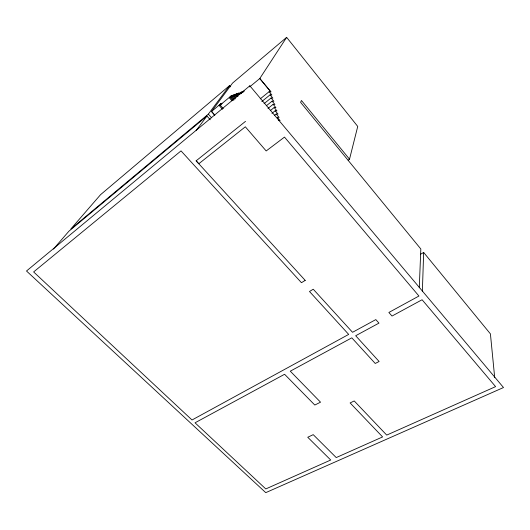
<?xml version="1.0" encoding="UTF-8"?>
<svg xmlns="http://www.w3.org/2000/svg" width="530" height="530" viewBox="0 0 530 530"><rect width="100%" height="100%" fill="white"/><g stroke="black" fill="none" stroke-linecap="round" stroke-linejoin="round"><path stroke-width="0.79" d="M422.364 291.593L423.662 252.452L420.82 254.102M419.276 287.777L420.827 248.987L300.596 102.343L301.457 100.488L349.522 159.205L348.157 160.139M349.515 159.199L357.737 126.438L286.644 37.352L232.511 83.124L211.53 111.492L214.756 115.176L211.53 111.492L221.076 103.516L219.201 105.51L222.448 109.253M286.644 37.352L259.779 78.526L249.663 86.9M196.186 130.493L206.952 116.017L210.238 119.747M229.556 85.615L100.561 194.682L70.841 228.98L208.343 114.142L229.556 85.615L230.63 86.874M53.411 249.1L68.92 231.199L206.952 116.017M241.104 93.518L243.084 91.385L240.064 93.896L242.038 91.776L239.043 94.267L241.004 92.16L237.023 95.002L238.056 96.208M243.157 92.048L244.138 90.994L242.925 92.001M237.109 96.626L236.035 95.367L237.977 93.287L235.055 95.718L236.122 96.977M237.023 95.002L238.97 92.916L236.035 95.367M234.28 99.236L232.173 96.771L234.081 94.731L231.232 97.116L233.856 100.177M235.24 98.905L233.12 96.427L235.042 94.38L232.173 96.771M235.678 97.944L234.081 96.076L236.009 94.015L233.12 96.427M235.055 95.718L236.983 93.651L234.081 96.076M231.981 100.819L229.384 97.785L231.272 95.778L220.175 105.033L223.276 108.61M232.915 100.501L230.305 97.454L232.2 95.433L229.384 97.785M231.232 97.116L233.134 95.082L230.305 97.454M220.175 105.033L221.938 103.218L219.201 105.51M260.203 98.891L269.107 91.69L270.89 91.882L259.786 78.526L270.89 91.882M261.813 101.508L270.108 94.824L271.89 95.002L269.107 91.69M264.066 103.628L271.108 97.977L272.897 98.143L270.108 94.824M305.214 280.383L301.451 282.702L181.022 150.891L33.628 271.936L192.019 419.985L348.687 334.41L309.48 291.493L313.25 289.221L352.549 332.303L375.816 319.59L378.957 323.128L355.676 335.742L379.109 361.493L375.233 363.467L351.814 337.835L290.281 371.179L320.537 402.177L314.8 405.046L284.584 374.273L195.033 422.801L265.788 488.938L330.727 460.02L307.744 437.257L313.223 434.653L336.225 457.575L382.607 436.925L350.118 402.939L354.212 400.945L386.721 435.097L495.59 386.628L422.092 299.748L392.008 316.052L388.868 312.462L418.945 296.031L284.497 137.098L266.186 150.957L245.33 126.802L198.81 163.75L196.14 160.822L245.529 121.35M266.338 105.768L272.122 101.151L273.904 101.303L271.108 97.977M267.975 108.445L273.135 104.337L274.924 104.476L272.122 101.151M270.273 110.624L274.156 107.544L275.945 107.669L273.135 104.337M271.936 113.334L275.183 110.77L276.971 110.876L274.156 107.544M274.341 115.487L276.216 114.016L278.005 114.109L275.183 110.77M278.303 120.562L280.092 120.621L277.256 117.282L279.098 117.395L276.216 114.016M196.14 160.822L305.207 280.397M208.343 114.142L211.583 117.826M423.662 252.452L490.416 333.873L494.709 377.698M249.835 85.807L26.5 271.009L265.762 492.648L503.5 387.536L249.835 85.807"/></g></svg>
